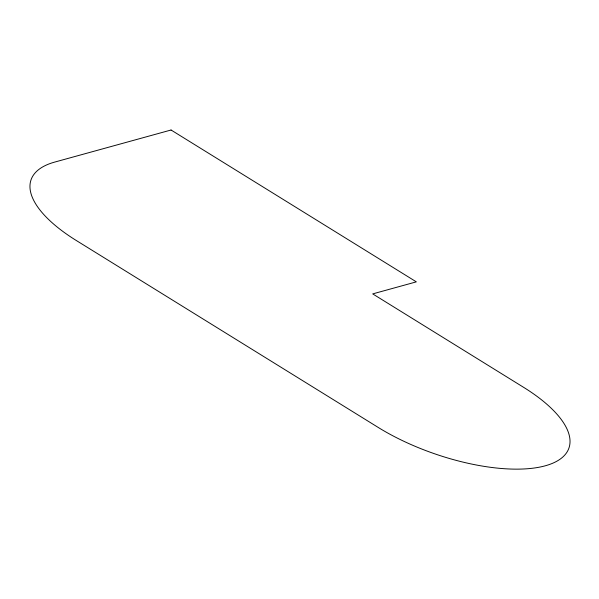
<?xml version="1.0" encoding="UTF-8"?>
<svg xmlns="http://www.w3.org/2000/svg" width="599" height="599" viewBox="0 0 599 599"><rect width="100%" height="100%" fill="white"/><g stroke="black" fill="none" stroke-linecap="round" stroke-linejoin="round"><path stroke-width="0.9" d="M171.059 130.005L54.719 162.082A124.824 49.178 19 0 0 76.343 240.536L378.216 427.439A124.824 49.178 19 0 0 545.262 465.797A124.824 49.178 19 0 0 523.638 387.343L372.705 293.892L416.335 281.859L171.059 130.005"/></g></svg>
